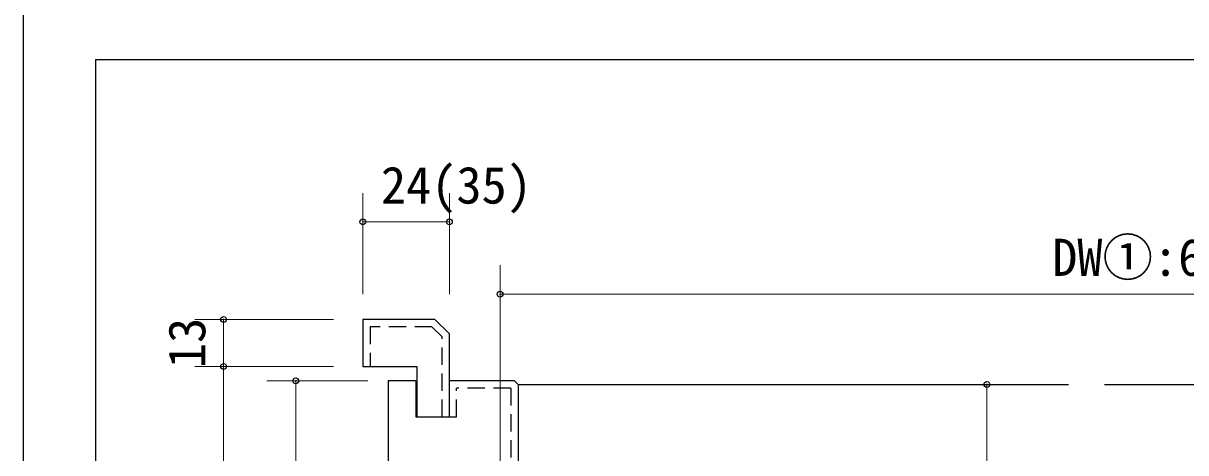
# Model space of a CAD drawing. Units: millimetres at full size; details may follow other scales. Extents: x -800 to 800, y -560 to 560.
# Drawn here: x -800 to -477.7, y -152.9 to -34 of the extents above; entities that cross this region are included whole.
import ezdxf
from ezdxf.enums import TextEntityAlignment as Align

# ---------------------------------------------------------------- set-up
doc = ezdxf.new("R2010")
doc.units = ezdxf.units.MM
doc.header["$LTSCALE"] = 4
doc.header["$PDMODE"] = 32
doc.header["$PDSIZE"] = 1.6
doc.linetypes.add('DASHED1', pattern=[1.8, 1.2, -0.6])
doc.layers.add('0-0', color=7, linetype='Continuous', lineweight=25)
doc.layers.add('2-0', color=7, linetype='Continuous', lineweight=25)
doc.styles.add('ＭＳ ゴシック', font='')
doc.styles.get('ＭＳ ゴシック').set_extended_font_data('MS Gothic')

msp = doc.modelspace()

# ---------------------------------------------------------------- linework, layer by layer
at = {"layer": '0-0'}
for p, q in [((-800, 560), (-800, -560)), ((-780, -44), (152, -44))]:
    msp.add_line(p, q, dxfattribs=at)
msp.add_lwpolyline([(-780, -44), (-780, -444), (152, -444)], dxfattribs=at)
at = {"layer": '2-0', "color": 4, "lineweight": 9}
for p, q in [((-705.84, -81.011), (-705.84, -109.011)), ((-681.838, -81.011), (-681.838, -109.011)), ((-705.84, -89.011), (-681.838, -89.011)), ((-667.797, -109.011), (-305.623, -109.011)), ((-752.442, -116.009), (-713.946, -116.009)), ((-744.442, -129.009), (-744.442, -116.009)), ((-752.442, -129.009), (-713.946, -129.009)), ((-744.442, -309.003), (-744.442, -129.009)), ((-732.442, -133.014), (-704.442, -133.014)), ((-724.442, -305.027), (-724.442, -133.014)), ((-532.796, -304.031), (-532.796, -134.011))]:
    msp.add_line(p, q, dxfattribs=at)
at = {"layer": '2-0'}
for p, q in [((-705.84, -116.009), (-705.84, -129.009)), ((-681.838, -143.017), (-681.838, -120.014)), ((-705.84, -129.009), (-690.839, -129.009)), ((-690.839, -129.009), (-690.839, -143.017)), ((-698.796, -133.014), (-698.796, -305.027)), ((-691.141, -133.014), (-698.796, -133.014)), ((-691.141, -133.014), (-691.141, -143.017)), ((-663.796, -133.014), (-681.838, -133.014)), ((-663.796, -133.014), (-662.796, -134.011)), ((-662.796, -134.011), (-662.796, -239.524)), ((-662.796, -134.011), (-510.211, -134.011)), ((-500.211, -134.011), (-101.176, -134.011)), ((-691.141, -143.017), (-681.839, -143.017))]:
    msp.add_line(p, q, dxfattribs=at)
at = {"layer": '2-0', "linetype": 'DASHED1'}
for p, q in [((-703.84, -118.009), (-703.84, -129.009)), ((-686.667, -118.009), (-703.84, -118.009)), ((-683.838, -120.842), (-686.667, -118.009)), ((-683.838, -143.017), (-683.838, -120.842)), ((-679.838, -143.017), (-679.838, -135.014)), ((-664.796, -135.014), (-679.838, -135.014)), ((-664.796, -135.014), (-664.796, -237.524)), ((-681.838, -143.017), (-679.838, -143.017))]:
    msp.add_line(p, q, dxfattribs=at)
at = {"layer": '2-0', "color": 4, "lineweight": 9}
msp.add_lwpolyline([(-667.797, -101.011), (-667.797, -165.516), (-667.797, -232.181)], dxfattribs=at)
at = {"layer": '2-0'}
msp.add_lwpolyline([(-681.838, -120.014), (-685.838, -116.009), (-705.839, -116.009)], dxfattribs=at)
at = {"layer": '2-0', "color": 4}
for p in [(-705.84, -89.011), (-681.838, -89.011), (-667.797, -109.011), (-744.442, -116.009), (-744.442, -129.009), (-724.442, -133.014), (-532.796, -134.011)]:
    msp.add_point(p, dxfattribs=at)

# ---------------------------------------------------------------- texts
at = {"layer": '2-0', "style": 'ＭＳ ゴシック'}
for s, p in [('24(35)', (-700.839, -87.011)), ('DW①:667', (-514.71, -107.011))]:
    msp.add_text(s, height=10.26, dxfattribs=at).set_placement(p, align=Align.BOTTOM_LEFT)
msp.add_text('13', height=10.26, rotation=90, dxfattribs=at).set_placement((-746.442, -129.509), align=Align.BOTTOM_LEFT)

doc.saveas('drawing.dxf')
